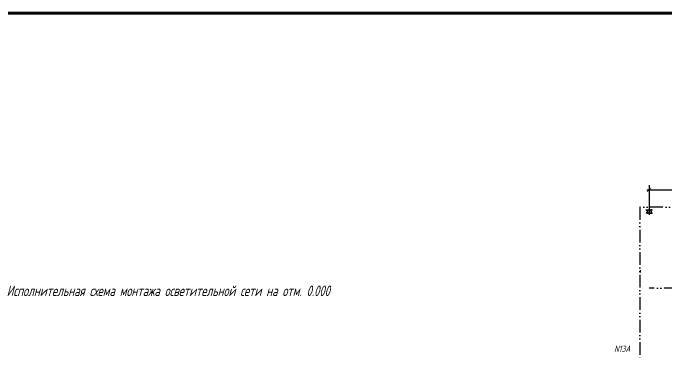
# Model space of a CAD drawing. Header units: inches. Extents: x -2146 to 222, y -883 to 3331.
# Drawn here: x -1348.5 to -1037.5, y 3169 to 3330.5 of the extents above; entities that cross this region are included whole.
import ezdxf

# ---------------------------------------------------------------- set-up
doc = ezdxf.new("R2010")
doc.units = ezdxf.units.IN
doc.header["$MEASUREMENT"] = 0
for name, pattern in [('ACAD_ISO12W100', [21, 12, -3, 0, -3, 0, -3]), ('AUSGEZOGEN', [0]), ('PHANTOM2', [1.25, 0.625, -0.125, 0.125, -0.125, 0.125, -0.125])]:
    doc.linetypes.add(name, pattern=pattern)
doc.layers.add('1', color=7, linetype='AUSGEZOGEN')
doc.layers.add('размеры', color=82, linetype='Continuous', lineweight=25)
doc.layers.add('строит', color=7, linetype='Continuous', lineweight=30)
doc.styles.add('Simplex', font='simplex.shx', dxfattribs={"width": 0.7, "oblique": 15})

# ---------------------------------------------------------------- blocks, each defined once
blk = doc.blocks.new('A$C4C4C6647')
for p, q in [((-14.9, 15.3), (-14.9, -0.7)), ((-8.5, 15.3), (-14.9, 15.3)), ((-13.4, 14), (-14, 13.4)), ((-14, 13.4), (-14, 1.2)), ((-14, 1.2), (-13.4, 0.6)), ((-9.1, 14), (-13.4, 14)), ((-13.4, 0.6), (-9.1, 0.6)), ((-9.1, 14), (-8.5, 14.6)), ((-9.1, 0.6), (-8.5, 0)), ((-8.5, 15.3), (-8.5, 14.6)), ((-8.5, 0), (-8.5, -0.7)), ((-14.9, -0.7), (-8.5, -0.7))]:
    blk.add_line(p, q)
at = {"layer": 'Defpoints', "color": 0, "linetype": 'ByBlock'}
for p in [(-14.9, -0.6), (-8.5, -0.6)]:
    blk.add_point(p, dxfattribs=at)
blk = doc.blocks.new('A$C59454A50')
at = {"layer": '1', "color": 3}
for p, q in [((-0.8, 0.8), (0.8, 0.8)), ((-0.8, -0.8), (0.8, -0.8))]:
    blk.add_line(p, q, dxfattribs=at)
at = {"layer": '1', "color": 3, "yscale": 0.1, "zscale": 0.1}
for p, xscale in [((-2.29, -0.73), -0.1), ((2.29, -0.73), 0.1)]:
    blk.add_blockref('A$C4C4C6647', p, dxfattribs=dict(at, xscale=xscale))

msp = doc.modelspace()

# ---------------------------------------------------------------- linework, layer by layer
at = {"color": 0, "lineweight": 60}
msp.add_line((-1517.01, 3330.53), (-701.01, 3330.53), dxfattribs=at)
at = {"color": 0, "linetype": 'ACAD_ISO12W100', "ltscale": 0.5}
for p, q in [((-985.94, 3238.24), (-1050.41, 3238.24)), ((-1050.41, 3238.24), (-1050.41, 3161.24)), ((-990.05, 3199.74), (-1045.94, 3199.74))]:
    msp.add_line(p, q, dxfattribs=at)
at = {"color": 0, "linetype": 'PHANTOM2', "ltscale": 3}
for p, q in [((-1050.26, 3208.37), (-1050.26, 3207.23)), ((-1050.26, 3191.23), (-1050.26, 3192.37))]:
    msp.add_line(p, q, dxfattribs=at)
at = {"layer": 'размеры', "color": 0}
for p, q in [((-1046.01, 3248.67), (-1046.01, 3234.67)), ((-1047.14, 3246.51), (-989.14, 3246.51))]:
    msp.add_line(p, q, dxfattribs=at)
at = {"layer": 'размеры', "color": 0, "const_width": 0.3}
for points in [[(-1046.98, 3245.51), (-1044.98, 3247.51)], [(-1044.98, 3247.51), (-1046.98, 3245.51)]]:
    msp.add_lwpolyline(points, dxfattribs=at)

# ---------------------------------------------------------------- block references
at = {"layer": '1', "color": 0}
msp.add_blockref('A$C59454A50', (-1045.94, 3236.24), dxfattribs=at)

# ---------------------------------------------------------------- texts
at = {"lineweight": 20, "style": 'Simplex', "oblique": 15, "width": 0.7}
msp.add_text('N13А', height=3, dxfattribs=at).set_placement((-1062.64, 3169.41))
at = {"layer": 'строит', "lineweight": 35, "style": 'Simplex', "oblique": 15, "width": 0.7}
msp.add_text('Исполнительная схема монтажа осветительной сети на отм. 0.000 ', height=5, dxfattribs=at).set_placement((-1351.55, 3195.99))

doc.saveas('drawing.dxf')
